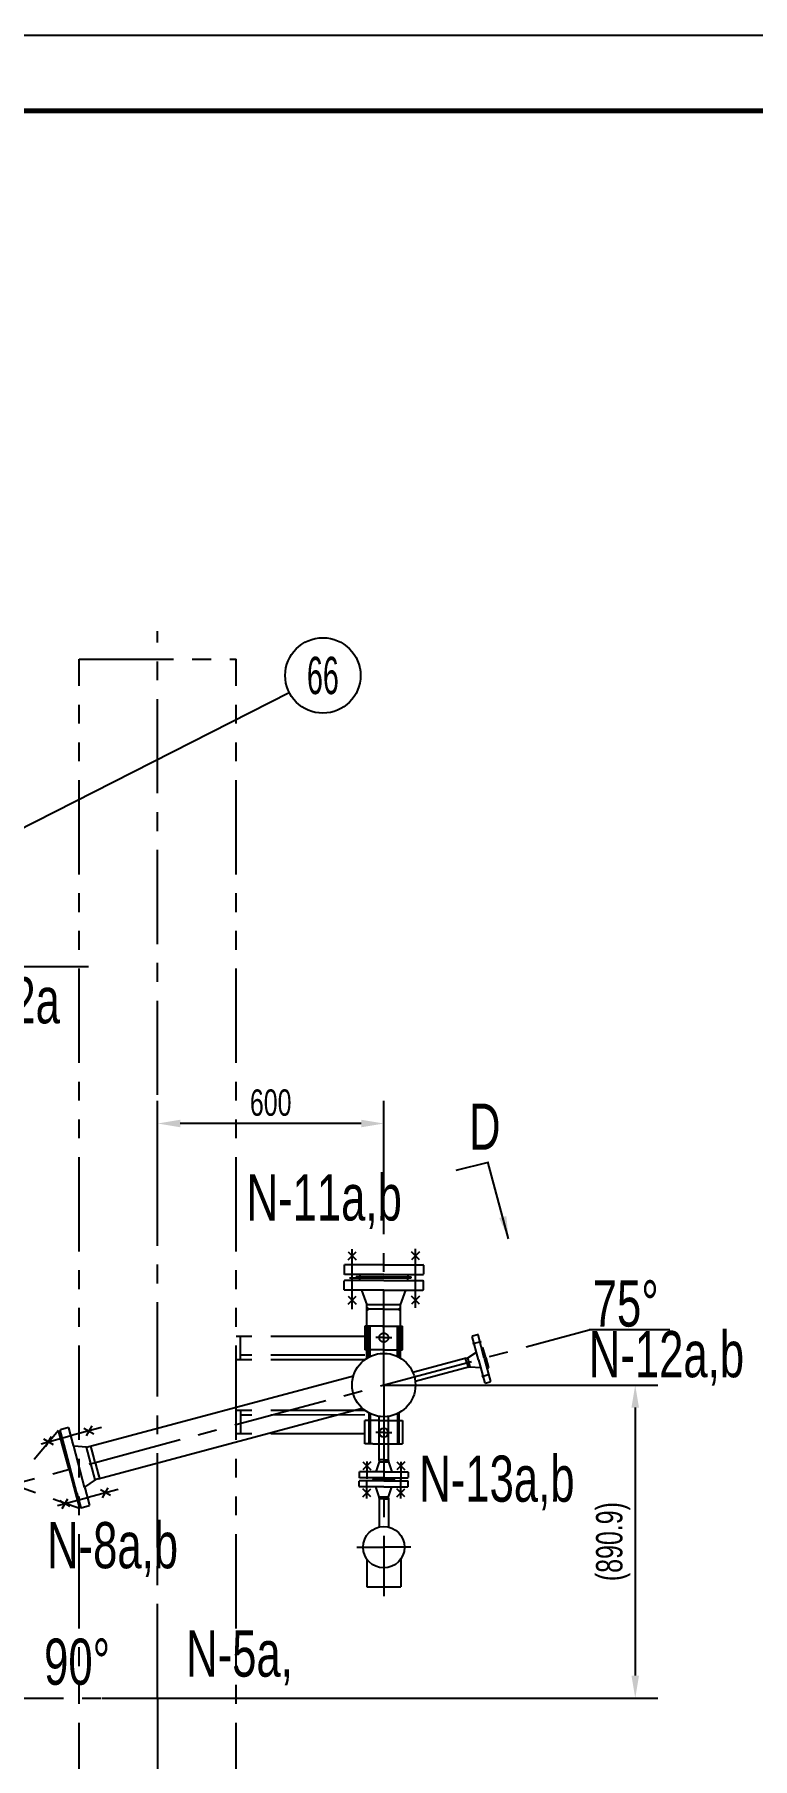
# Model space of a CAD drawing. Extents: x -2 to 23782, y -2 to 16822.
# Drawn here: x 13555 to 15460, y 12250 to 16822 of the extents above; entities that cross this region are included whole.
import ezdxf
from ezdxf.enums import TextEntityAlignment as Align

# ---------------------------------------------------------------- set-up
doc = ezdxf.new("R2010")
doc.units = 0
doc.header["$LTSCALE"] = 200
doc.header["$MEASUREMENT"] = 0
for name, pattern in [('F', [0.75, 0.5, -0.25]), ('G', [2, 1.25, -0.25, 0.25, -0.25]), ('K', [2.5, 1.25, -0.25, 0.25, -0.25, 0.25, -0.25])]:
    doc.linetypes.add(name, pattern=pattern)
doc.layers.get('0').update_dxf_attribs({"linetype": 'CONTINUOUS'})
doc.layers.get('DEFPOINTS').update_dxf_attribs({"linetype": 'CONTINUOUS'})
for name, color, linetype in [('01', 7, 'CONTINUOUS'), ('02', 1, 'CONTINUOUS'), ('04', 2, 'F'), ('05', 4, 'G'), ('07', 6, 'K'), ('08', 1, 'CONTINUOUS'), ('11', 3, 'CONTINUOUS')]:
    doc.layers.add(name, color=color, linetype=linetype)
doc.styles.get("Standard").update_dxf_attribs({"font": 'thenor.shx', "width": 0.707, "bigfont": 'hztxt.shx'})
doc.dimstyles.new('INTE_CIR_CIR7', dxfattribs={"dimscale": 20, "dimtxt": 3.5, "dimasz": 3, "dimexe": 3, "dimexo": 0, "dimgap": 1, "dimtad": 1, "dimtoh": 1, "dimdec": 3, "dimdsep": 46, "dimtxsty": 'Standard', "dimcen": 0, "dimclrd": 1, "dimclre": 1, "dimclrt": 3, "dimadec": 0, "dimazin": 0, "dimtfac": 1, "dimtdec": 4, "dimtmove": 0, "dimatfit": 3, "dimfxl": 0, "dimtzin": 0, "dimarcsym": 0})

# ---------------------------------------------------------------- blocks, each defined once
blk = doc.blocks.new('*U3')
at = {"layer": '02'}
for points, const_width in [([(1189, 841), (0, 841)], 0.25), ([(1179, 831), (25, 831)], 0.7)]:
    blk.add_lwpolyline(points, dxfattribs=dict(at, const_width=const_width))
blk = doc.blocks.new('*D376')
at = {"color": 1, "linetype": 'ByBlock'}
for p, q in [((13881.6, 13746.5), (13881.6, 13994.1)), ((14481.6, 13746.5), (14481.6, 13994.1)), ((14421.6, 13934.1), (13941.6, 13934.1))]:
    blk.add_line(p, q, dxfattribs=at)
for points in [[(13941.6, 13944.1), (13941.6, 13924.1), (13881.6, 13934.1)], [(14421.6, 13944.1), (14421.6, 13924.1), (14481.6, 13934.1)]]:
    blk.add_solid(points, dxfattribs=at)
at = {"layer": 'DEFPOINTS', "color": 0, "linetype": 'ByBlock'}
for p in [(13881.6, 13934.1), (13881.6, 13746.5), (14481.6, 13746.5)]:
    blk.add_point(p, dxfattribs=at)
at = {"color": 3, "linetype": 'ByBlock', "insert": (14181.6, 13989.1), "char_height": 70, "attachment_point": 5}
blk.add_mtext('600', dxfattribs=at)
blk = doc.blocks.new('*D377')
at = {"color": 1, "linetype": 'ByBlock'}
for p, q in [((14904.2, 13240.5), (15208.7, 13240.5)), ((15148.7, 13180.5), (15148.7, 12469.9)), ((13734.8, 12409.9), (15208.7, 12409.9))]:
    blk.add_line(p, q, dxfattribs=at)
for points in [[(15138.7, 13180.5), (15158.7, 13180.5), (15148.7, 13240.5)], [(15138.7, 12469.9), (15158.7, 12469.9), (15148.7, 12409.9)]]:
    blk.add_solid(points, dxfattribs=at)
at = {"layer": 'DEFPOINTS', "color": 0, "linetype": 'ByBlock'}
for p in [(14904.2, 13240.5), (13734.8, 12409.9), (15148.7, 12409.9)]:
    blk.add_point(p, dxfattribs=at)
at = {"color": 3, "linetype": 'ByBlock', "insert": (15090.2, 12825.2), "char_height": 70, "attachment_point": 5, "rotation": 90}
blk.add_mtext('(890.9)', dxfattribs=at)

msp = doc.modelspace()

# ---------------------------------------------------------------- linework, layer by layer
at = {"layer": '01'}
for p, q in [((14758.5412, 13830.2919), (14672.8223, 13809.3967)), ((14386.7046, 13593.7366), (14407.9178, 13572.5234)), ((14386.7046, 13572.5234), (14407.9178, 13593.7366)), ((14576.4178, 13593.7366), (14555.2046, 13572.5234)), ((14576.4178, 13572.5234), (14555.2046, 13593.7366)), ((14390.8831, 13524.3579), (14481.5612, 13524.3579)), ((14408.5612, 13524.3579), (14408.5612, 13527.3579)), ((14437.1112, 13453.3579), (14423.0612, 13492.3579)), ((14526.0112, 13453.3579), (14540.0612, 13492.3579)), ((14554.5612, 13524.3579), (14554.5612, 13527.3579)), ((14386.7046, 13476.1924), (14407.9178, 13454.9792)), ((14386.7046, 13454.9792), (14407.9178, 13476.1924)), ((14526.0112, 13453.3579), (14437.0612, 13453.3579)), ((14443.0612, 13441.3579), (14437.0612, 13444.822)), ((14520.0612, 13441.3579), (14526.0612, 13444.822)), ((14576.4178, 13454.9792), (14555.2046, 13476.1924)), ((14576.4178, 13476.1924), (14555.2046, 13454.9792)), ((14443.0612, 13441.3579), (14437.0612, 13437.8938)), ((14520.0612, 13441.3579), (14526.0612, 13437.8938)), ((14700.23, 13311.891), (14558.5603, 13273.9307)), ((14704.3526, 13312.9956), (14727.2667, 13327.9353)), ((14710.823, 13288.8475), (14704.3526, 13312.9956)), ((13692.9297, 13075.267), (14401.227, 13265.0547)), ((14706.7005, 13287.7429), (14565.0308, 13249.7826)), ((14710.823, 13288.8475), (14738.1371, 13287.3664)), ((13724.2096, 12991.5088), (14424.2619, 13179.0873)), ((13686.1953, 13126.372), (13712.1761, 13111.372)), ((13706.6857, 13131.8623), (13691.6857, 13105.8816)), ((14469.0612, 13040.6259), (14469.0612, 13157.2932)), ((14494.0612, 13040.6259), (14494.0612, 13157.2932)), ((13578.5039, 13097.5161), (13604.4847, 13082.5161)), ((13598.9943, 13103.0065), (13583.9943, 13077.0257)), ((13667.4374, 12954.0383), (13633.2732, 13081.5405)), ((13688.0314, 12969.9092), (13659.0437, 13078.0929)), ((13715.9646, 12989.2996), (13692.9297, 13075.267)), ((14447.1678, 13036.5722), (14425.9546, 13015.359)), ((14425.9546, 13036.5722), (14447.1678, 13015.359)), ((14469.0612, 13036.3579), (14460.5612, 13010.3579)), ((14469.0612, 13036.3579), (14494.0612, 13036.3579)), ((14494.0612, 13036.3579), (14502.5612, 13010.3579)), ((14537.1678, 13036.5722), (14515.9546, 13015.359)), ((14515.9546, 13036.5722), (14537.1678, 13015.359)), ((13756.1753, 12947.1646), (13730.1946, 12962.1646)), ((13735.685, 12941.6742), (13750.685, 12967.6549)), ((14425.9546, 12944.1436), (14447.1678, 12965.3568)), ((14447.1678, 12944.1436), (14425.9546, 12965.3568)), ((14469.0612, 12944.3579), (14460.5612, 12970.3579)), ((14469.0612, 12944.3579), (14494.0612, 12944.3579)), ((14494.0612, 12944.3579), (14502.5612, 12970.3579)), ((14515.9546, 12944.1436), (14537.1678, 12965.3568)), ((14537.1678, 12944.1436), (14515.9546, 12965.3568)), ((13648.4839, 12918.3087), (13622.5032, 12933.3087)), ((13627.9936, 12912.8184), (13642.9936, 12938.7991)), ((14469.0612, 12940.09), (14469.0612, 12863.9186)), ((14494.0612, 12940.09), (14494.0612, 12863.9186)), ((14436.5612, 12778.7351), (14436.5612, 12705.3579)), ((14526.5612, 12778.7351), (14526.5612, 12705.3579)), ((14436.5612, 12705.3579), (14526.5612, 12705.3579))]:
    msp.add_line(p, q, dxfattribs=at)
at = {"layer": '01', "ltscale": 2}
for p, q in [((14376.5612, 13558.3579), (14377.5612, 13559.3579)), ((14376.5612, 13558.3579), (14376.5612, 13534.7579)), ((14481.5612, 13559.3579), (14377.5612, 13559.3579)), ((14481.5612, 13559.3579), (14585.5612, 13559.3579)), ((14586.5612, 13558.3579), (14585.5612, 13559.3579)), ((14586.5612, 13558.3579), (14586.5612, 13534.7579)), ((14377.5612, 13533.7579), (14376.5612, 13534.7579)), ((14377.5612, 13517.9579), (14376.5612, 13516.9579)), ((14376.5612, 13493.3579), (14376.5612, 13516.9579)), ((14376.5612, 13493.3579), (14377.5612, 13492.3579)), ((14481.5612, 13533.7579), (14377.5612, 13533.7579)), ((14481.5612, 13517.9579), (14377.5612, 13517.9579)), ((14481.5612, 13492.3579), (14377.5612, 13492.3579)), ((14481.5612, 13527.3579), (14408.5612, 13527.3579)), ((14481.5612, 13524.3579), (14408.5612, 13524.3579)), ((14418.0612, 13533.7579), (14418.0612, 13527.3579)), ((14418.0612, 13517.9579), (14418.0612, 13524.3579)), ((14481.5612, 13533.7579), (14585.5612, 13533.7579)), ((14481.5612, 13527.3579), (14554.5612, 13527.3579)), ((14481.5612, 13524.3579), (14554.5612, 13524.3579)), ((14481.5612, 13517.9579), (14585.5612, 13517.9579)), ((14481.5612, 13492.3579), (14585.5612, 13492.3579)), ((14545.0612, 13533.7579), (14545.0612, 13527.3579)), ((14545.0612, 13517.9579), (14545.0612, 13524.3579)), ((14585.5612, 13533.7579), (14586.5612, 13534.7579)), ((14585.5612, 13517.9579), (14586.5612, 13516.9579)), ((14586.5612, 13493.3579), (14585.5612, 13492.3579)), ((14586.5612, 13493.3579), (14586.5612, 13516.9579)), ((14437.0612, 13311.6022), (14437.0612, 13453.3579)), ((14526.0612, 13311.6022), (14526.0612, 13453.3579)), ((14481.5612, 13441.3579), (14443.0612, 13441.3579)), ((14481.5612, 13441.3579), (14520.0612, 13441.3579)), ((14431.5612, 13396.2526), (14431.5612, 13334.2227)), ((14481.5612, 13396.2526), (14431.5612, 13396.2526)), ((14441.5612, 13314.2227), (14441.5612, 13396.2526)), ((14445.5612, 13316.2526), (14445.5612, 13396.2526)), ((14441.5612, 13334.2227), (14431.5612, 13334.2227)), ((14445.5612, 13346.2526), (14441.5612, 13346.2526)), ((14445.5612, 13316.2526), (14441.5612, 13316.2526)), ((14460.6423, 13334.2227), (14445.5612, 13334.2227)), ((14517.5612, 13346.2526), (14521.5612, 13346.2526)), ((14517.5612, 13316.2526), (14521.5612, 13316.2526)), ((13644.7486, 13127.5793), (13623.4982, 13121.8853)), ((13644.7486, 13127.5793), (13645.9733, 13126.8722)), ((13658.3966, 13080.5077), (13645.9733, 13126.8722)), ((14431.5612, 13102.0517), (14431.5612, 13146.4932)), ((14441.5612, 13146.4932), (14431.5612, 13146.4932)), ((14441.5612, 13166.4932), (14441.5612, 13146.4932)), ((14445.5612, 13164.4633), (14441.5612, 13164.4633)), ((14445.5612, 13134.4633), (14441.5612, 13134.4633)), ((14445.5612, 13164.4633), (14445.5612, 13154.3004)), ((14469.3511, 13146.4932), (14517.5612, 13146.4932)), ((14517.5612, 13164.4633), (14521.5612, 13164.4633)), ((14517.5612, 13164.4633), (14517.5612, 13084.4633)), ((14517.5612, 13134.4633), (14521.5612, 13134.4633)), ((14521.5612, 13166.4932), (14521.5612, 13084.4633)), ((14521.5612, 13146.4932), (14531.5612, 13146.4932)), ((14531.5612, 13146.4932), (14531.5612, 13084.4633)), ((13629.4095, 13080.5052), (13618.9274, 13119.6252)), ((13622.7911, 13120.6605), (13623.4982, 13121.8853)), ((13633.2732, 13081.5405), (13622.7911, 13120.6605)), ((13633.2732, 13081.5405), (13629.4095, 13080.5052)), ((13646.4916, 13016.7541), (13629.4095, 13080.5052)), ((13659.0437, 13078.0929), (13656.1966, 13088.7181)), ((13692.9297, 13075.267), (13659.0437, 13078.0929)), ((13711.5089, 13052.2928), (13704.5208, 13078.3728)), ((14452.7303, 13084.4633), (14531.5612, 13084.4633)), ((13716.0383, 13035.3891), (13706.0737, 13072.5772)), ((13716.0383, 13035.3891), (13726.0028, 12998.201)), ((13646.4916, 13016.7541), (13663.5737, 12953.003)), ((13715.9646, 12989.2996), (13688.0314, 12969.9092)), ((13724.2096, 12991.5088), (13715.9646, 12989.2996)), ((13720.5676, 13018.4854), (13727.5557, 12992.4054)), ((13667.4374, 12954.0383), (13663.5737, 12953.003)), ((13663.5737, 12953.003), (13674.0558, 12913.883)), ((13667.4374, 12954.0383), (13677.9195, 12914.9183)), ((13688.0314, 12969.9092), (13690.8784, 12959.284)), ((13688.6784, 12967.4944), (13701.1018, 12921.13)), ((13677.9195, 12914.9183), (13679.1443, 12914.2112)), ((13700.3946, 12919.9052), (13679.1443, 12914.2112)), ((13700.3946, 12919.9052), (13701.1018, 12921.13))]:
    msp.add_line(p, q, dxfattribs=at)
at = {"layer": '01', "ltscale": 0.5}
for p, q in [((14716.8446, 13370.6949), (14716.1375, 13369.4701)), ((14732.7019, 13307.6509), (14716.1375, 13369.4701)), ((14716.8446, 13370.6949), (14730.3675, 13374.3183)), ((14731.5923, 13373.6112), (14730.3675, 13374.3183)), ((14748.1567, 13311.792), (14731.5923, 13373.6112)), ((14701.7922, 13299.3687), (14698.557, 13311.4427)), ((14700.23, 13311.891), (14704.3526, 13312.9956)), ((14732.7019, 13307.6509), (14749.2663, 13245.8316)), ((14740.9098, 13338.8379), (14744.7735, 13339.8732)), ((14752.0204, 13312.8273), (14744.7735, 13339.8732)), ((14748.1567, 13311.792), (14764.7211, 13249.9727)), ((14752.0204, 13312.8273), (14759.2673, 13285.7813)), ((14701.7922, 13299.3687), (14705.0275, 13287.2946)), ((14706.7005, 13287.7429), (14710.823, 13288.8475)), ((14755.4036, 13284.7461), (14759.2673, 13285.7813)), ((14750.491, 13245.1245), (14764.014, 13248.748)), ((14764.7211, 13249.9727), (14764.014, 13248.748)), ((14481.5612, 13042.3579), (14469.0612, 13042.3579)), ((14469.0612, 13040.6259), (14469.0612, 13036.3579)), ((14481.5612, 13042.3579), (14494.0612, 13042.3579)), ((14494.0612, 13040.6259), (14494.0612, 13036.3579)), ((14416.5612, 13009.3579), (14417.5612, 13010.3579)), ((14416.5612, 13009.3579), (14416.5612, 12995.3579)), ((14417.5612, 12994.3579), (14416.5612, 12995.3579)), ((14417.5612, 12986.3579), (14416.5612, 12985.3579)), ((14481.5612, 13010.3579), (14417.5612, 13010.3579)), ((14481.5612, 12994.3579), (14417.5612, 12994.3579)), ((14481.5612, 12986.3579), (14417.5612, 12986.3579)), ((14453.5612, 12994.3579), (14453.5612, 12990.3579)), ((14481.5612, 12990.3579), (14453.5612, 12990.3579)), ((14481.5612, 12990.3579), (14453.5612, 12990.3579)), ((14453.5612, 12986.3579), (14453.5612, 12990.3579)), ((14481.5612, 13010.3579), (14545.5612, 13010.3579)), ((14481.5612, 12994.3579), (14545.5612, 12994.3579)), ((14481.5612, 12990.3579), (14509.5612, 12990.3579)), ((14481.5612, 12990.3579), (14509.5612, 12990.3579)), ((14481.5612, 12986.3579), (14545.5612, 12986.3579)), ((14509.5612, 12994.3579), (14509.5612, 12990.3579)), ((14509.5612, 12986.3579), (14509.5612, 12990.3579)), ((14546.5612, 13009.3579), (14545.5612, 13010.3579)), ((14545.5612, 12994.3579), (14546.5612, 12995.3579)), ((14545.5612, 12986.3579), (14546.5612, 12985.3579)), ((14546.5612, 13009.3579), (14546.5612, 12995.3579)), ((14416.5612, 12971.3579), (14416.5612, 12985.3579)), ((14416.5612, 12971.3579), (14417.5612, 12970.3579)), ((14481.5612, 12970.3579), (14417.5612, 12970.3579)), ((14469.0612, 12940.09), (14469.0612, 12944.3579)), ((14481.5612, 12970.3579), (14545.5612, 12970.3579)), ((14494.0612, 12940.09), (14494.0612, 12944.3579)), ((14546.5612, 12971.3579), (14545.5612, 12970.3579)), ((14546.5612, 12971.3579), (14546.5612, 12985.3579)), ((14481.5612, 12938.3579), (14469.0612, 12938.3579)), ((14481.5612, 12938.3579), (14494.0612, 12938.3579))]:
    msp.add_line(p, q, dxfattribs=at)
at = {"layer": '01'}
for centre, radius in [((14481.5612, 13240.5103), 84), ((14481.5612, 12810.3579), 55)]:
    msp.add_circle(centre, radius, dxfattribs=at)
at = {"layer": '01', "ltscale": 2}
msp.add_circle((14481.5612, 13114.4633), 12, dxfattribs=at)
at = {"layer": '02'}
msp.add_line((12859.1841, 14379.9767), (14230.899, 15077.1876), dxfattribs=at)
msp.add_circle((14320.0447, 15122.4983), 100, dxfattribs=at)
at = {"layer": '04', "ltscale": 2}
for p, q in [((14477.2632, 13396.2526), (14531.5612, 13396.2526)), ((14517.5612, 13316.2526), (14517.5612, 13396.2526)), ((14521.5612, 13314.2227), (14521.5612, 13396.2526)), ((14531.5612, 13334.2227), (14531.5612, 13396.2526)), ((14481.5612, 13334.2227), (14460.6423, 13334.2227)), ((14481.5612, 13334.2227), (14517.5612, 13334.2227)), ((14521.5612, 13334.2227), (14531.5612, 13334.2227)), ((14441.5612, 13146.4932), (14441.5612, 13084.4633)), ((14445.5612, 13154.3004), (14445.5612, 13084.4633)), ((14460.6423, 13146.4932), (14445.5612, 13146.4932)), ((14469.3511, 13146.4932), (14460.6423, 13146.4932)), ((14431.5612, 13084.4633), (14431.5612, 13102.0517)), ((14452.7303, 13084.4633), (14431.5612, 13084.4633))]:
    msp.add_line(p, q, dxfattribs=at)
at = {"layer": '04'}
for p, q in [((13618.9274, 13119.6252), (13377.6868, 12834.4712)), ((13322.5584, 13040.2134), (13674.0558, 12913.883))]:
    msp.add_line(p, q, dxfattribs=at)
at = {"layer": '04', "ltscale": 2}
msp.add_circle((14481.5612, 13366.2526), 12, dxfattribs=at)
at = {"layer": '05'}
for p, q in [((13881.5612, 12409.8678), (13881.5612, 15239.7507)), ((14812.7131, 13628.1196), (14758.0229, 13832.2261)), ((14481.5612, 13240.3579), (14481.5612, 13746.5262)), ((11381.5612, 12409.8678), (15026.3631, 13386.4896)), ((14481.5612, 13240.3579), (14481.5612, 12680.1368)), ((13732.6876, 13127.8488), (13649.8737, 13105.6588)), ((13572.3201, 13084.8784), (13655.1339, 13107.0683)), ((13616.3193, 12920.671), (13699.1332, 12942.8609)), ((13776.6868, 12963.6414), (13693.873, 12941.4515)), ((14410.0309, 12810.3579), (14481.5612, 12810.3579)), ((14553.0914, 12810.3579), (14481.5612, 12810.3579)), ((11381.5612, 12409.8678), (13734.7674, 12409.8678)), ((13881.5612, 12409.8678), (13881.5612, 10056.6616))]:
    msp.add_line(p, q, dxfattribs=at)
at = {"layer": '05', "ltscale": 2}
for p, q in [((14397.3112, 13441.8991), (14397.3112, 13601.1049)), ((14565.8112, 13445.3229), (14565.8112, 13601.9608)), ((14481.5612, 13293.5869), (14481.5612, 13399.4402)), ((14481.5612, 13366.2526), (14460.4035, 13366.2526)), ((14481.5612, 13366.2526), (14502.7188, 13366.2526)), ((14481.5612, 13114.4633), (14460.4035, 13114.4633)), ((14481.5612, 13114.4633), (14502.7188, 13114.4633))]:
    msp.add_line(p, q, dxfattribs=at)
at = {"layer": '05', "ltscale": 0.5}
for p, q in [((14717.6285, 13350.1994), (14740.5642, 13356.345)), ((14741.5179, 13263.4257), (14762.3686, 13269.0126)), ((14436.5612, 13037.6283), (14436.5612, 12991.7024)), ((14526.5612, 13037.0035), (14526.5612, 12990.1605)), ((14436.5612, 12939.4984), (14436.5612, 12989.0135)), ((14526.5612, 12939.7965), (14526.5612, 12990.5553))]:
    msp.add_line(p, q, dxfattribs=at)
at = {"layer": '07'}
for p, q in [((13673.5375, 10594.9121), (13673.5375, 15165.7122)), ((13673.5375, 15165.7122), (14089.5848, 15165.7122)), ((14089.5848, 10594.9121), (14089.5848, 15165.7122)), ((14431.5612, 13369.6101), (14089.5848, 13369.6101)), ((14101.5848, 13307.5802), (14101.5848, 13369.6101)), ((14431.5612, 13307.5802), (14089.5848, 13307.5802)), ((14431.5612, 13319.6101), (14101.5848, 13319.6101)), ((14431.6097, 13173.0996), (14089.5848, 13172.8529)), ((14101.6334, 13172.8616), (14101.6781, 13110.8317)), ((14431.6183, 13161.0697), (14101.642, 13160.8317)), ((14431.6544, 13111.0697), (14089.5848, 13110.823))]:
    msp.add_line(p, q, dxfattribs=at)
at = {"layer": '08'}
for p, q in [((13698.47, 14349.5369), (13321.2302, 14349.5369)), ((15240.2419, 13386.4896), (15026.3631, 13386.4896)), ((14481.5612, 13240.5103), (14904.2162, 13240.5103))]:
    msp.add_line(p, q, dxfattribs=at)

# ---------------------------------------------------------------- block references
at = {"layer": '01', "xscale": 20, "yscale": 20, "zscale": 20}
msp.add_blockref('*U3', (0, 0), dxfattribs=at)

# ---------------------------------------------------------------- texts
at = {"layer": '11', "width": 0.657953}
msp.add_text('66', height=98.99495, dxfattribs=at).set_placement((14277.7204, 15073.0008), (14362.369, 15073.0008), align=Align.FIT)
at = {"layer": '11', "width": 0.707}
for s, p in [('T-2a', (13384.2289, 14163.0741)), ('D', (14707.7178, 13827.7567)), ('N-11a,b', (14117.492, 13640.0847)), ('75%%d', (15035.8283, 13358.8378)), ('N-12a,b', (15025.5021, 13224.422)), ('N-13a,b', (14575.6529, 12894.2422)), ('N-8a,b', (13588.1955, 12717.796)), ('N-5a,', (13957.1379, 12430.2451)), ('90%%d', (13580.4473, 12408.7579))]:
    msp.add_text(s, height=122.5, dxfattribs=at).set_placement(p, align=Align.BOTTOM_LEFT)

# ---------------------------------------------------------------- dimensions: what is measured, and where the dimension line sits
at = {"layer": '08'}
dim = msp.add_linear_dim(base=(13881.5612, 13934.0711), p1=(14481.5612, 13746.5262), p2=(13881.5612, 13746.5262), dimstyle='INTE_CIR_CIR7', override={"dimtih": 1, "dimtoh": 0, "dimtofl": 0, "dimatfit": 0}, dxfattribs=at)
dim.commit()
dim.dimension.update_dxf_attribs({"geometry": '*D376', "text_midpoint": (14181.5612, 13989.0711)})
dim = msp.add_linear_dim(base=(15148.6873, 12409.8678), p1=(14904.2162, 13240.5103), p2=(13734.7674, 12409.8678), angle=90, text='(890.9)', dimstyle='INTE_CIR_CIR7', override={"dimtoh": 0, "dimtofl": 0, "dimatfit": 0}, dxfattribs=at)
dim.commit()
dim.dimension.update_dxf_attribs({"geometry": '*D377', "text_midpoint": (15090.1534, 12825.1891)})

# ---------------------------------------------------------------- leaders
at = {"layer": '05', "color": 1}
msp.add_leader([(14812.7131, 13628.1196), (14758.0229, 13832.2261)], dimstyle='INTE_CIR_CIR7', dxfattribs=at)

doc.saveas('drawing.dxf')
